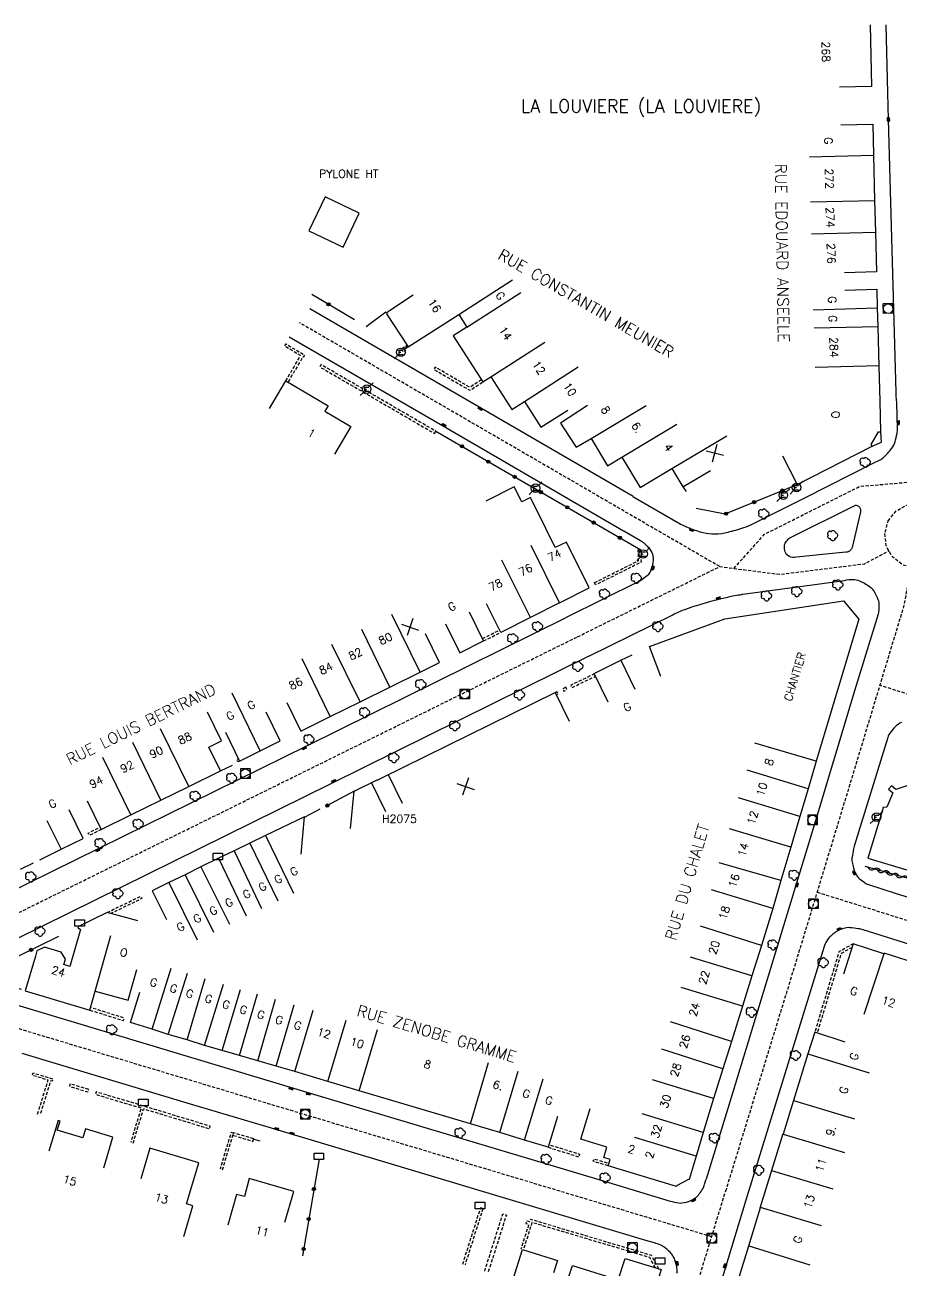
# Model space of a CAD drawing. Header units: millimetres. Extents: x 135999 to 137000, y 128000 to 129000.
# Drawn here: x 136367.3 to 136504.2, y 128805.5 to 129000 of the extents above; entities that cross this region are included whole.
import ezdxf
from ezdxf.enums import TextEntityAlignment as Align

# ---------------------------------------------------------------- set-up
doc = ezdxf.new("R2010")
doc.units = ezdxf.units.MM
doc.linetypes.add('DASHED', pattern=[0.75, 0.5, -0.25])
doc.layers.get('0').update_dxf_attribs({"linetype": 'CONTINUOUS'})
for name, color, linetype in [('W0001', 6, 'DASHED'), ('W0008', 7, 'CONTINUOUS'), ('W0100', 7, 'CONTINUOUS'), ('W0112', 1, 'DASHED'), ('W0300', 7, 'CONTINUOUS'), ('W0310', 3, 'CONTINUOUS'), ('W0322', 7, 'CONTINUOUS'), ('W0400', 7, 'CONTINUOUS'), ('W0420', 7, 'CONTINUOUS'), ('W0471', 7, 'CONTINUOUS'), ('W0473', 7, 'CONTINUOUS'), ('W0980', 7, 'CONTINUOUS'), ('W0984', 7, 'CONTINUOUS'), ('W0989', 7, 'CONTINUOUS'), ('W0991', 7, 'CONTINUOUS'), ('W1102', 7, 'CONTINUOUS'), ('W1471', 7, 'CONTINUOUS')]:
    doc.layers.add(name, color=color, linetype=linetype)
doc.styles.get("Standard").update_dxf_attribs({"font": 'romans.shx', "width": 0.85})

# ---------------------------------------------------------------- blocks, each defined once
blk = doc.blocks.new('T420')
for p, q in [((0.75, 0.75), (-0.75, 0.75)), ((-0.75, 0.75), (-0.75, -0.75)), ((0.75, 0.75), (0.75, -0.75)), ((0.75, -0.75), (-0.75, -0.75))]:
    blk.add_line(p, q)
blk.add_ellipse((0, 0), major_axis=(-0.53, 0.53), ratio=1, start_param=3.926991, end_param=10.210176)
blk = doc.blocks.new('T400')
for p, q in [((-0.15, 0.3), (0.15, 0.3)), ((-0.15, -0.25), (-0.15, 0.3)), ((-0.15, 0.15), (0.15, 0.15)), ((-0.15, 0), (0.15, 0)), ((0.15, 0.3), (0.15, -0.25)), ((-0.15, -0.15), (0.15, -0.15)), ((-0.15, -0.25), (-0.15, -0.3)), ((-0.15, -0.3), (0.15, -0.3)), ((0.15, -0.3), (0.15, -0.25))]:
    blk.add_line(p, q)
blk = doc.blocks.new('T300')
for p, q in [((-0.8, 0.51), (-0.86, 0.34)), ((-0.86, 0.34), (-0.86, 0.17)), ((-0.86, 0.17), (-0.74, 0.06)), ((-0.69, 0.63), (-0.8, 0.51)), ((-0.8, -0.06), (-0.74, 0.06)), ((-0.74, 0.06), (-0.69, 0.11)), ((-0.57, 0.69), (-0.69, 0.63)), ((-0.46, 0.69), (-0.57, 0.69)), ((-0.29, 0.63), (-0.46, 0.69)), ((-0.29, 0.63), (-0.17, 0.74)), ((-0.23, 0.57), (-0.29, 0.63)), ((-0.17, 0.74), (-0.06, 0.8)), ((-0.06, 0.8), (0.06, 0.8)), ((0.06, 0.8), (0.23, 0.74)), ((0.23, 0.74), (0.34, 0.63)), ((0.34, 0.63), (0.4, 0.51)), ((0.46, 0.46), (0.34, 0.46)), ((0.4, 0.51), (0.4, 0.46)), ((0.57, 0.4), (0.46, 0.46)), ((0.57, 0.4), (0.69, 0.29)), ((0.69, 0.29), (0.74, 0.17)), ((0.74, 0.06), (0.69, -0.17)), ((0.74, 0.17), (0.74, 0.06)), ((-0.8, -0.17), (-0.8, -0.06)), ((-0.8, -0.23), (-0.8, -0.17)), ((-0.74, -0.34), (-0.8, -0.23)), ((-0.69, -0.4), (-0.74, -0.34)), ((-0.51, -0.46), (-0.69, -0.4)), ((-0.4, -0.46), (-0.51, -0.46)), ((-0.4, -0.46), (-0.34, -0.46)), ((-0.34, -0.46), (-0.34, -0.4)), ((-0.34, -0.51), (-0.34, -0.46)), ((-0.29, -0.63), (-0.34, -0.51)), ((-0.17, -0.74), (-0.29, -0.63)), ((-0.06, -0.8), (-0.17, -0.74)), ((0.06, -0.8), (-0.06, -0.8)), ((0.17, -0.74), (0.06, -0.8)), ((0.23, -0.69), (0.17, -0.74)), ((0.29, -0.46), (0.23, -0.46)), ((0.29, -0.63), (0.23, -0.69)), ((0.46, -0.4), (0.29, -0.46)), ((0.34, -0.51), (0.29, -0.63)), ((0.34, -0.51), (0.34, -0.46)), ((0.57, -0.34), (0.46, -0.4)), ((0.63, -0.29), (0.57, -0.34)), ((0.69, -0.17), (0.63, -0.29))]:
    blk.add_line(p, q)
blk = doc.blocks.new('T471')
for p, q in [((-0.333334, 0.333334), (-0.333334, -0.333334)), ((-0.333334, 0.333334), (0.333334, 0.333334)), ((-0.333334, 0), (0, 0)), ((0.500001, 0.500001), (1.000002, 1.000002)), ((-0.500001, -0.500001), (-1.000002, -1.000002)), ((-0.333334, -0.333334), (0.333334, -0.333334))]:
    blk.add_line(p, q)
blk.add_ellipse((0, 0), major_axis=(0.471405, 0.471405), ratio=1, start_param=5.4977871438, end_param=11.780972451)
blk = doc.blocks.new('t991o')
at = {"color": 0, "linetype": 'Continuous'}
for p, q in [((-1, 1), (1, -1)), ((-1, -1), (1, 1))]:
    blk.add_line(p, q, dxfattribs=at)
blk = doc.blocks.new('t322o')
at = {"color": 0, "linetype": 'Continuous'}
for radius in [0.25, 0.15]:
    blk.add_circle((0, 0), radius, dxfattribs=at)
blk = doc.blocks.new('T1471')
at = {"color": 0, "linetype": 'Continuous', "flags": 128}
blk.add_lwpolyline([(-0.75, -0.5), (-0.75, 0.5), (0.75, 0.5), (0.75, -0.5), (-0.75, -0.5)], dxfattribs=at)
blk = doc.blocks.new('t310o')
at = {"color": 0, "linetype": 'Continuous'}
for centre, start, end in [((-0.5, 0.38), 216.8699, 323.1304), ((0.5, -0.37), 36.8699, 143.1303)]:
    blk.add_arc(centre, 0.625, start, end, dxfattribs=at)

msp = doc.modelspace()

# ---------------------------------------------------------------- linework, layer by layer
at = {"layer": 'W0001', "flags": 128}
for points in [[(136475.85, 128915.37), (136461.56, 128923.65), (136454.9, 128927.53), (136410.21, 128953.46)], [(136478.06, 128915.08), (136482.87, 128920.43), (136497.74, 128927.91), (136508.43, 128928.82)], [(136453.63, 128904.4), (136475.85, 128915.37), (136485.25, 128914.16), (136498.48, 128915.81), (136502.31, 128917.84)], [(136505.77, 128915.25), (136504.57, 128909.07), (136495.9, 128880.42), (136487.63, 128853.21), (136476.84, 128818.02)], [(136326.66, 128841.75), (136365.69, 128860.99), (136453.63, 128904.4)], [(136598.5, 128866.07), (136500.86, 128896.82)], [(136491.06, 128864.5), (136588.45, 128834.13)], [(136474.61, 128810.66), (136354.89, 128846.58), (136351.28, 128853.89)], [(136587.07, 128570.03), (136514.86, 128569.45), (136506.04, 128569.58), (136499.95, 128573.96), (136463.21, 128598.82), (136430.18, 128621.34), (136426.6, 128624.21), (136423.5, 128626.85), (136422.3, 128629.45), (136421.71, 128632.85), (136422.11, 128635.67), (136427.07, 128646.11), (136431.15, 128655.74), (136436.36, 128672.6), (136438.14, 128679.65), (136448.7, 128721.9), (136452.84, 128738.33), (136455.76, 128748.93), (136471.27, 128799.73), (136476.84, 128818.02)]]:
    msp.add_lwpolyline(points, dxfattribs=at)
msp.add_lwpolyline([(136502.2, 128922.5), (136503.43, 128924.06), (136505.17, 128925.02), (136507.15, 128925.25), (136509.06, 128924.7), (136510.62, 128923.47), (136511.58, 128921.73), (136511.81, 128919.76), (136511.26, 128917.84), (136510.03, 128916.29), (136508.29, 128915.32), (136506.31, 128915.09), (136504.4, 128915.64), (136502.84, 128916.88), (136501.88, 128918.61), (136501.65, 128920.59)], close=True, dxfattribs=at)
at = {"layer": 'W0008'}
msp.add_lwpolyline([(136503.41, 128942.61), (136502.21, 128985.24), (136502.14, 128989.41), (136501.87, 129000)], dxfattribs=at)
at = {"layer": 'W0008', "flags": 128}
for points in [[(136411.83, 128955.67), (136439.63, 128939.54), (136462.32, 128926.39), (136462.27, 128926.33), (136469.29, 128922.26, 0.037586), (136471.15, 128921.36, 0.034612), (136473.29, 128920.68, 0.063324), (136475.1, 128920.49, 0.055458), (136477.15, 128920.75, 0.021618), (136479.6, 128921.46, 0.035268), (136481.05, 128922.06), (136489.16, 128926.13), (136500.04, 128931.63, 0.035502), (136500.92, 128932.04, 0.055987), (136501.42, 128932.4, 0.048755), (136502.76, 128933.87, 0.087929), (136503.25, 128934.85, 0.029586), (136503.56, 128936.16, 0.050572), (136503.62, 128936.95), (136503.51, 128940.96), (136503.43, 128942.02), (136503.41, 128942.61)], [(136408.59, 128951.26), (136433.15, 128937.05), (136460.81, 128920.93), (136460.85, 128920.98), (136463.48, 128919.45, -0.057155), (136464.11, 128918.98, -0.036775), (136464.94, 128918.08, -0.12386), (136465.4, 128917.04, -0.099465), (136465.37, 128915.64, -0.058066), (136464.98, 128914.52, -0.102678), (136464.57, 128913.99, -0.023681), (136463.76, 128913.36, -0.038917), (136463.22, 128913.04), (136451.84, 128907.42)], [(136455.42, 128901.39), (136468.52, 128907.85, -0.025405), (136470.45, 128908.68, -0.017881), (136473.29, 128909.62, -0.011089), (136476.06, 128910.37, -0.014565), (136478.19, 128910.83, -0.00133), (136479.31, 128911.03, -0.010418), (136479.45, 128911.05), (136495.35, 128913.22, -0.066029), (136496.68, 128913.35, -0.086799), (136497.68, 128913.14, -0.060232), (136499.24, 128912.28, -0.097779), (136499.99, 128911.47, -0.056113), (136500.58, 128910.23, -0.08622), (136500.73, 128909.34, -0.019204), (136500.67, 128908.31, -0.052963), (136500.6, 128907.94), (136496.95, 128896.14), (136490.62, 128874.99), (136477.88, 128833.25), (136473.73, 128819.68)], [(136455.42, 128901.39), (136415.1, 128881.45), (136361.84, 128855.2, 0.038541)], [(136504.24, 128891.02, 0.078421), (136503.28, 128890.35, 0.044784), (136502.43, 128889.35, 0.08034), (136502.1, 128888.69), (136496.88, 128871.69, 0.025123), (136496.77, 128871.26, 0.008349), (136496.53, 128869.95, 0.072861), (136496.52, 128869.42, 0.037296), (136496.68, 128868.59)], [(136496.68, 128868.59, 0.071018), (136497.1, 128867.35, 0.104506), (136497.65, 128866.66, 0.023035), (136498.7, 128865.87, 0.072408), (136499.08, 128865.68), (136503.27, 128864.35), (136533.41, 128854.96)], [(136576.79, 128808.64), (136582.61, 128827.21, 0.052787), (136582.89, 128828.61, 0.057124), (136582.86, 128829.93, 0.113886), (136582.46, 128830.97, 0.082978), (136581.42, 128832.08, 0.027256), (136580.09, 128832.98, 0.059247), (136579.42, 128833.29), (136568.19, 128836.82), (136522.79, 128850.99), (136506.53, 128856.03), (136498.26, 128858.61, 0.034386), (136497.5, 128858.79, 0.02065), (136496.19, 128858.95, 0.093856), (136495.2, 128858.84, 0.071064), (136494.01, 128858.29, 0.078245), (136492.79, 128857.19, 0.095867), (136492.15, 128856), (136486.89, 128838.97), (136479.95, 128816.36)], [(136362.13, 128848.06), (136410.8, 128833.4), (136458.51, 128819.16), (136468.13, 128816.25, 0.031631), (136469.43, 128815.94, 0.082829), (136469.94, 128815.94, 0.049155), (136471.33, 128816.31, 0.085495), (136472.04, 128816.73, 0.044217), (136472.66, 128817.35, 0.040474), (136473.2, 128818.13, 0.042271), (136473.32, 128818.38, 0.016926), (136473.54, 128819.02), (136473.73, 128819.68)], [(136469.17, 128804.98, 0.076758), (136469.19, 128805.5, 0.039602), (136468.92, 128806.9, 0.073263), (136468.6, 128807.6, 0.056738), (136468.09, 128808.24, 0.036423), (136467.13, 128809.07, 0.057563), (136466.65, 128809.34, 0.029565), (136465.64, 128809.7), (136464.32, 128810.09), (136405.83, 128827.61), (136393.16, 128831.38), (136366.89, 128839.31)], [(136479.95, 128816.36), (136476.67, 128805.53), (136460.12, 128751.23, 0.024343), (136459.18, 128748.1, 0.061651), (136459.11, 128747.27, 0.033874), (136459.29, 128745.45, 0.076827), (136459.55, 128744.69, 0.036438), (136459.98, 128743.98, 0.039755), (136460.47, 128743.41, 0.035893), (136461.07, 128742.88, 0.018802), (136462.33, 128742, 0.048557), (136462.71, 128741.81, 0.014949), (136464, 128741.34), (136504.99, 128727.92), (136537.21, 128717.33), (136544.88, 128714.83, 0.048909), (136545.82, 128714.63, 0.108202), (136546.26, 128714.67, 0.047428), (136546.81, 128714.91, 0.055546), (136547.24, 128715.2, 0.094082), (136547.44, 128715.47, 0.041762), (136547.73, 128716.16), (136554.33, 128737.14), (136576.79, 128808.64)]]:
    msp.add_lwpolyline(points, format="xyb", dxfattribs=at)
for points in [[(136499.67, 128934.16), (136501.14, 128934.8), (136501.03, 128936.44)], [(136325.18, 128844.91), (136341.75, 128853.1), (136378.99, 128871.41), (136411.34, 128887.37), (136451.84, 128907.42)], [(136404.07, 128825.6), (136402.95, 128825.93)]]:
    msp.add_lwpolyline(points, dxfattribs=at)
msp.add_lwpolyline([(136487.83, 128916.83, -0.174087), (136486.7, 128916.95, -0.208722), (136486.08, 128917.67, -0.080173), (136485.96, 128918.49, -0.125037), (136486.1, 128919.01, -0.043691), (136486.55, 128919.65, -0.103831), (136486.81, 128919.86), (136496.84, 128924.88, -0.188477), (136497.31, 128924.93, -0.186552), (136497.69, 128924.64, -0.089732), (136497.84, 128924.25, -0.107003), (136497.83, 128923.9), (136496.53, 128918.36, -0.093917), (136496.43, 128918.13, -0.050587), (136496.13, 128917.78, -0.11785), (136495.93, 128917.67, -0.075654), (136495.58, 128917.62), (136492.41, 128917.3)], format="xyb", close=True, dxfattribs=at)
at = {"layer": 'W0100'}
for points in [[(136499.37, 129000), (136499.57, 128990.37), (136494.57, 128990.27)], [(136494.77, 128984.37), (136499.77, 128984.49), (136499.89, 128979.65), (136500.05, 128972.59), (136500.17, 128967.6), (136500.36, 128961.4), (136495.37, 128961.25)], [(136495.4, 128958.58), (136500.4, 128958.72), (136500.48, 128955.78), (136500.56, 128952.83), (136500.72, 128946.68), (136500.86, 128941.24)]]:
    msp.add_lwpolyline(points, dxfattribs=at)
at = {"layer": 'W0100', "flags": 128}
for points in [[(136427.98, 128957.78), (136423.81, 128955.02), (136423.88, 128954.91), (136423.78, 128954.85), (136427.18, 128949.7), (136435.08, 128954.77), (136436.35, 128952.79), (136434.22, 128951.42), (136438.85, 128944.22), (136440.1, 128945.03), (136443.39, 128939.91), (136445.33, 128941.16), (136447.92, 128937.13), (136452.13, 128939.83)], [(136405.52, 128940.08), (136408.06, 128944.39), (136410.97, 128942.68), (136414.68, 128940.51), (136414.16, 128939.63), (136418.21, 128937.25), (136415.67, 128932.94)], [(136455.18, 128940.52), (136450.98, 128937.8), (136452.24, 128935.86), (136453.43, 128934.02), (136455.76, 128935.4), (136458.31, 128931.12), (136460.58, 128932.49), (136463.41, 128927.73), (136468.39, 128930.69), (136470.11, 128927.82), (136474.4, 128930.38)], [(136485.69, 128932.66), (136487.96, 128928.2), (136499.67, 128934.16), (136499.52, 128934.46), (136500.69, 128936.43), (136501.03, 128936.44), (136500.91, 128941.26)], [(136450.83, 128909.71), (136455.48, 128912.03), (136451.93, 128919.21), (136450.16, 128918.34), (136448.68, 128921.33), (136446.28, 128926.16), (136444.92, 128925.48), (136443.76, 128927.81), (136439.29, 128925.59)], [(136450.83, 128909.71), (136446.31, 128907.41), (136441.64, 128905.08), (136439.41, 128909.55)], [(136466.63, 128898.2), (136464.9, 128902.89), (136476.63, 128907.22), (136495.17, 128910.02), (136497.6, 128907.17), (136490.94, 128884.95), (136489.68, 128880.63), (136488.35, 128876.31), (136486.95, 128871.52), (136485.4, 128866.34), (136484.15, 128861.93), (136482.36, 128856.15), (136480.86, 128851.42), (136479.41, 128846.68), (136477.71, 128841.16), (136476.33, 128836.91), (136474.9, 128832.25), (136473.28, 128826.94), (136472.16, 128823.24), (136471.07, 128819.63)], [(136433.03, 128906.41), (136435.24, 128901.92), (136438.95, 128903.75), (136436.75, 128908.24)], [(136408.2, 128894.16), (136410.43, 128889.68), (136415, 128891.95), (136419.66, 128894.23), (136424.32, 128896.54), (136429.04, 128898.9), (136432.06, 128900.37), (136429.86, 128904.86)], [(136458.45, 128894.21), (136456.25, 128898.69), (136460.39, 128900.73), (136462.6, 128896.24)], [(136418.19, 128874.44), (136418.73, 128880.27), (136422.33, 128882.04), (136422.35, 128881.98), (136423.17, 128882.41), (136423.15, 128882.44), (136450.14, 128895.69), (136452.34, 128891.2)], [(136377.03, 128878.79), (136379.23, 128874.3), (136383.86, 128876.58), (136388.55, 128878.9), (136392.9, 128881.03), (136397.84, 128883.47), (136396.03, 128887.14), (136398.03, 128888.13), (136395.82, 128892.62)], [(136398.61, 128889.49), (136400.8, 128884.99), (136404.07, 128886.59), (136407.2, 128888.14), (136404.99, 128892.62)], [(136505.57, 128881.25), (136503.37, 128880.52), (136502.71, 128881.13), (136502.23, 128880.61), (136502.89, 128880), (136501.99, 128877.76), (136501.32, 128877.71), (136501.35, 128877.46), (136499, 128869.83), (136510.83, 128866.25)], [(136370.74, 128875.69), (136372.95, 128871.2), (136376.42, 128872.91), (136374.21, 128877.39)], [(136410.44, 128870.46), (136410.98, 128876.25), (136404.91, 128873.36), (136402.43, 128872.16), (136399.99, 128870.98), (136397.52, 128869.82), (136394.77, 128868.46), (136392.32, 128867.22), (136389.79, 128866), (136387.18, 128864.69), (136389.42, 128860.22)], [(136384.96, 128860), (136380.14, 128861.33), (136375.55, 128859.08), (136375.62, 128858.93), (136375.98, 128858.68), (136374.29, 128852.91), (136373.39, 128853.18), (136373.64, 128854.04), (136372.98, 128855.15), (136370.35, 128855.91), (136369.18, 128855.35), (136368.93, 128854.49), (136367.34, 128849.1), (136377.45, 128846.08), (136378.29, 128849.04), (136383.44, 128847.61), (136384.78, 128852.42)], [(136537.33, 128838.48), (136538.85, 128843.25), (136528.66, 128846.49), (136523.19, 128848.21), (136517.93, 128849.84), (136512.71, 128851.46), (136507.45, 128853.11), (136501.53, 128854.99), (136501.5, 128854.88), (136501.34, 128854.93), (136496.72, 128856.44), (136495.17, 128851.69)], [(136450.5, 128829.43), (136449.03, 128824.65), (136445.37, 128825.77), (136441.48, 128826.94), (136436.89, 128828.3), (136419.52, 128833.48), (136414.65, 128834.93), (136409.45, 128836.48), (136406.57, 128837.31), (136403.67, 128838.17), (136400.82, 128839), (136398.09, 128839.75), (136395.38, 128840.57), (136392.64, 128841.42), (136389.7, 128842.29), (136387.17, 128843.09), (136383.79, 128844.12), (136385.24, 128848.9)], [(136495.46, 128841.09), (136490.7, 128842.61), (136489.63, 128839.25), (136487.37, 128831.97), (136485.78, 128826.71), (136485.7, 128826.73), (136483.94, 128821.03), (136482.16, 128815.28)], [(136471.07, 128819.63), (136471.06, 128819.59), (136470.96, 128819.62), (136469.12, 128818.61), (136469.09, 128818.51), (136458.43, 128821.74), (136458.74, 128822.75), (136457.73, 128823.05), (136458.22, 128824.67), (136454.15, 128825.91), (136455.6, 128830.69)], [(136379.62, 128821.45), (136381.03, 128826.24), (136376.74, 128827.51), (136376.32, 128826.11), (136372.35, 128827.34), (136372.78, 128828.73), (136372.49, 128828.82), (136371.01, 128824.05)], [(136392.1, 128810.72), (136393.52, 128815.51), (136392.53, 128815.8), (136394.45, 128822.23), (136386.83, 128824.5), (136385.41, 128819.71)], [(136407.9, 128812.93), (136409.32, 128817.73), (136402.33, 128819.79), (136401.6, 128816.94), (136400.36, 128817.28), (136399.02, 128812.46)], [(136478.71, 128803.67), (136480.41, 128809.26), (136482.25, 128815.21), (136482.15, 128815.25), (136482.16, 128815.28)], [(136443.53, 128803.9), (136445.05, 128808.67), (136450.49, 128806.94), (136449.88, 128805.03)], [(136452.23, 128804.28), (136452.83, 128806.19), (136459.98, 128803.91), (136461.06, 128807.29), (136466.7, 128805.53), (136465.66, 128802.11)]]:
    msp.add_lwpolyline(points, dxfattribs=at)
at = {"layer": 'W0112', "flags": 128}
for points in [[(136408.06, 128944.39), (136410.37, 128948.33), (136407.88, 128949.8), (136408.09, 128950.15), (136410.99, 128948.43), (136410.79, 128948.08), (136410.72, 128948.13), (136408.4, 128944.19)], [(136427.18, 128949.7), (136426.57, 128949.28), (136426.77, 128949.17), (136426.6, 128948.88), (136426.09, 128949.17), (136426.13, 128949.25), (136426.08, 128949.35), (136427, 128949.98)], [(136438.63, 128944.56), (136436.81, 128943.38), (136431.38, 128946.54), (136431.18, 128946.19), (136436.82, 128942.91), (136438.85, 128944.22)], [(136438.78, 128904.11), (136441.46, 128905.44)], [(136438.95, 128903.75), (136441.64, 128905.08)], [(136456.3, 128898.6), (136452.6, 128896.85), (136452.78, 128896.49), (136456.47, 128898.24)], [(136450.14, 128895.69), (136450.41, 128895.83), (136450.59, 128895.47), (136450.31, 128895.33)], [(136400.8, 128884.99), (136400.56, 128884.87), (136400.38, 128885.23), (136400.63, 128885.35)], [(136379.23, 128874.3), (136377.36, 128873.37), (136377.18, 128873.73), (136379.05, 128874.66)], [(136380.14, 128861.33), (136385.39, 128863.86), (136385.57, 128863.5), (136380.73, 128861.17)], [(136496.72, 128856.44), (136494.53, 128855.22), (136494.47, 128855.13), (136490.7, 128842.61)], [(136496.54, 128855.88), (136494.83, 128854.93), (136491.08, 128842.49)], [(136377.45, 128846.08), (136382.7, 128844.44), (136382.82, 128844.82), (136377.56, 128846.47)], [(136369.28, 128829.81), (136370.93, 128835.14), (136368.45, 128835.88), (136368.57, 128836.26), (136371.65, 128835.34), (136371.54, 128834.96), (136371.31, 128835.03), (136369.66, 128829.69)], [(136384.21, 128825.29), (136385.83, 128830.67), (136396.14, 128827.54), (136396.26, 128827.93), (136385.75, 128831.11), (136378.42, 128833.3), (136378.3, 128832.92), (136385.45, 128830.79), (136383.83, 128825.4)], [(136398.17, 128821.12), (136399.88, 128826.85), (136399.5, 128826.97), (136397.79, 128821.24)], [(136449.03, 128824.65), (136453.89, 128823.14), (136454.01, 128823.52), (136449.15, 128825.03)], [(136458.43, 128821.74), (136456.09, 128822.47), (136456.21, 128822.85), (136458.55, 128822.13)], [(136435.7, 128806.39), (136438.52, 128815.24), (136438.88, 128815.14), (136436.06, 128806.28)], [(136439.13, 128805.3), (136441.97, 128814.23), (136442.52, 128814.06), (136439.68, 128805.13)], [(136466.36, 128805.64), (136465.19, 128807.75), (136446.26, 128813.38), (136446.14, 128812.99), (136445.67, 128813.13), (136445.56, 128812.75), (136446.02, 128812.61), (136444.79, 128808.75)], [(136465.8, 128805.81), (136464.92, 128807.42), (136446.52, 128812.89), (136445.17, 128808.63)]]:
    msp.add_lwpolyline(points, dxfattribs=at)
for points in [[(136431.28, 128936.18), (136431.48, 128936.53), (136413.58, 128946.92), (136413.38, 128946.57)], [(136456.3, 128912.87), (136463.16, 128916.29), (136463.13, 128917.97), (136463.53, 128917.98), (136463.56, 128916.04), (136456.47, 128912.51)], [(136451.79, 128896.51), (136451.29, 128896.25), (136451.48, 128895.9), (136451.97, 128896.15)], [(136377.26, 128833.67), (136374.36, 128834.55), (136374.24, 128834.17), (136377.14, 128833.29)], [(136403.04, 128825.95), (136399.91, 128826.91), (136399.8, 128826.53), (136402.92, 128825.57)]]:
    msp.add_lwpolyline(points, close=True, dxfattribs=at)
at = {"layer": 'W0310', "flags": 128}
msp.add_lwpolyline([(136507.24, 128866.1), (136498.6, 128868.5)], dxfattribs=at)
at = {"layer": 'W0322', "flags": 128}
for points in [[(136418.81, 128953.94), (136412.15, 128957.87)], [(136423.67, 128955.11), (136420.63, 128952.83)], [(136431.48, 128936.53), (136463.53, 128917.98)], [(136472.2, 128924.5), (136476.73, 128923.59), (136487.96, 128928.2)], [(136470.67, 128927.09), (136470.19, 128927.78)], [(136460.39, 128900.73), (136462.18, 128901.57)], [(136397.84, 128883.47), (136399.72, 128884.36)], [(136418.73, 128880.27), (136414.36, 128877.93)], [(136413.4, 128877.45), (136411.02, 128876.23)], [(136369.62, 128869.57), (136372.95, 128871.2)], [(136366.62, 128868.08), (136368.64, 128869.08)], [(136372.52, 128857.59), (136362.87, 128852.84), (136362.83, 128852.73), (136363.33, 128850.5), (136363.4, 128850.38), (136366.72, 128849.33)], [(136413.25, 128822.8), (136410.65, 128807.71)]]:
    msp.add_lwpolyline(points, dxfattribs=at)
at = {"layer": 'W0473', "flags": 128}
msp.add_lwpolyline([(136411.65, 128967.82), (136417.01, 128965.28), (136419.54, 128970.61), (136414.19, 128973.16)], close=True, dxfattribs=at)
at = {"layer": 'W1102'}
for p, q in [((136489.9, 128979.4), (136499.89, 128979.65)), ((136490.05, 128972.37), (136500.05, 128972.59)), ((136490.18, 128967.35), (136500.17, 128967.6)), ((136490.48, 128955.5), (136500.48, 128955.78))]:
    msp.add_line(p, q, dxfattribs=at)
at = {"layer": 'W1102', "flags": 128}
for points in [[(136435.08, 128954.77), (136443.49, 128960.18)], [(136436.35, 128952.79), (136444.76, 128958.2)], [(136500.61, 128952.85), (136490.61, 128952.61)], [(136440.1, 128945.03), (136448.51, 128950.44)], [(136445.33, 128941.16), (136453.74, 128946.57)], [(136500.76, 128946.71), (136490.77, 128946.47)], [(136455.76, 128935.4), (136464.35, 128940.52)], [(136460.58, 128932.49), (136469.17, 128937.6)], [(136468.39, 128930.69), (136476.99, 128935.81)], [(136450.83, 128909.71), (136446.39, 128918.67)], [(136446.31, 128907.41), (136441.83, 128916.35)], [(136429.04, 128898.9), (136424.65, 128907.88)], [(136424.32, 128896.54), (136419.93, 128905.53)], [(136419.66, 128894.23), (136415.27, 128903.22)], [(136415, 128891.95), (136410.61, 128900.94)], [(136404.07, 128886.59), (136399.68, 128895.57)], [(136392.9, 128881.03), (136388.49, 128890)], [(136388.55, 128878.9), (136384.15, 128887.88)], [(136490.94, 128884.95), (136481.35, 128887.77)], [(136383.86, 128876.58), (136379.45, 128885.55)], [(136489.68, 128880.63), (136480.12, 128883.56)], [(136421.43, 128881.6), (136423.63, 128877.11)], [(136424.05, 128882.88), (136426.25, 128878.4)], [(136488.35, 128876.31), (136478.79, 128879.24)], [(136486.95, 128871.52), (136477.37, 128874.39)], [(136402.43, 128872.16), (136406.8, 128863.16)], [(136404.91, 128873.36), (136409.25, 128864.35)], [(136397.52, 128869.82), (136401.84, 128860.81)], [(136399.99, 128870.98), (136404.28, 128861.94)], [(136394.77, 128868.46), (136399.24, 128859.52)], [(136485.4, 128866.34), (136475.78, 128869.07)], [(136389.79, 128866), (136394.21, 128857.03)], [(136392.32, 128867.22), (136396.76, 128858.26)], [(136484.15, 128861.93), (136474.59, 128864.89)], [(136482.36, 128856.15), (136472.83, 128859.17)], [(136378.29, 128849.04), (136380.71, 128857.72)], [(136480.86, 128851.42), (136471.31, 128854.36)], [(136501.5, 128854.88), (136498.39, 128845.37)], [(136387.17, 128843.09), (136390.17, 128852.63)], [(136389.7, 128842.29), (136392.7, 128851.83)], [(136392.64, 128841.42), (136395.48, 128851.01)], [(136395.38, 128840.57), (136398.34, 128850.13)], [(136398.09, 128839.75), (136401, 128849.32)], [(136400.82, 128839), (136403.62, 128848.6)], [(136479.41, 128846.68), (136469.85, 128849.63)], [(136403.67, 128838.17), (136406.47, 128847.77)], [(136406.57, 128837.31), (136409.34, 128846.92)], [(136409.45, 128836.48), (136412.31, 128846.07)], [(136414.65, 128834.93), (136417.5, 128844.52)], [(136419.52, 128833.48), (136422.37, 128843.07)], [(136477.71, 128841.16), (136468.19, 128844.24)], [(136476.33, 128836.91), (136466.82, 128839.99)], [(136489.63, 128839.25), (136499.18, 128836.28)], [(136436.89, 128828.3), (136439.73, 128837.89)], [(136441.48, 128826.94), (136444.35, 128836.52)], [(136445.37, 128825.77), (136448.25, 128835.35)], [(136474.9, 128832.25), (136465.34, 128835.18)], [(136487.37, 128831.97), (136496.94, 128829.08)], [(136473.28, 128826.94), (136463.72, 128829.85)], [(136472.16, 128823.24), (136462.59, 128826.16)], [(136485.78, 128826.71), (136495.36, 128823.82)], [(136483.94, 128821.03), (136493.51, 128818.14)], [(136482.16, 128815.28), (136491.73, 128812.4)], [(136480.41, 128809.26), (136489.96, 128806.29)]]:
    msp.add_lwpolyline(points, dxfattribs=at)

# ---------------------------------------------------------------- block references
at = {"layer": 'W0300'}
for p in [(136498.63, 128931.63), (136482.77, 128923.57), (136493.53, 128920.19), (136462.86, 128913.53), (136494.33, 128912.5), (136457.9, 128911.07), (136483.19, 128910.77), (136487.93, 128911.46), (136447.43, 128905.97), (136466.23, 128905.99), (136443.56, 128904.08), (136453.71, 128899.76), (136429.18, 128896.93), (136444.59, 128895.32), (136420.41, 128892.54), (136434.5, 128890.49), (136411.71, 128888.33), (136424.97, 128885.5), (136399.63, 128882.29), (136393.94, 128879.47), (136385.04, 128875.13), (136379.08, 128872.07), (136487.5, 128867.15), (136368.24, 128866.87), (136381.85, 128864.26), (136369.69, 128858.37), (136484.21, 128856.24), (136492.06, 128853.47), (136480.84, 128845.73), (136380.9, 128842.99), (136487.74, 128838.99), (136435.32, 128826.86), (136475.08, 128826.07), (136448.79, 128822.77), (136481.98, 128821.04), (136458, 128819.85)]:
    msp.add_blockref('T300', p, dxfattribs=at)
at = {"layer": 'W0310', "rotation": 164.4728482697266}
for p in [(136500.01, 128868.11), (136501.46, 128867.71), (136502.9, 128867.31), (136504.35, 128866.9)]:
    msp.add_blockref('t310o', p, dxfattribs=at)
at = {"layer": 'W0322'}
for p, rotation in [((136414.72, 128956.35), 149.4602772590278), ((136435.59, 128934.15), 329.9371776974459), ((136439.7, 128931.77), 329.9371776974459), ((136443.81, 128929.39), 329.9371776974459), ((136447.92, 128927.01), 329.9371776974459), ((136485.63, 128927.25), 22.32496154143353), ((136452.04, 128924.63), 329.9371776974459), ((136481.24, 128925.45), 22.32496154143353), ((136456.15, 128922.25), 329.9371776974459), ((136476.85, 128923.64), 22.32496154143353), ((136460.26, 128919.87), 329.9371776974459), ((136414.54, 128878.03), 208.1512835383912), ((136368.26, 128855.49), 206.1858197779352), ((136412.45, 128818.12), 260.22935628689), ((136411.64, 128813.44), 260.22935628689), ((136410.84, 128808.76), 260.22935628689)]:
    msp.add_blockref('t322o', p, dxfattribs=dict(at, rotation=rotation))
at = {"layer": 'W0400'}
for p, rotation in [((136502.21, 128985.24), 0.9667977066162972), ((136438.45, 128940.05), 59.86923650007596), ((136503.75, 128937.87), 1.633129946327365), ((136432.76, 128937.45), 59.95637974564698), ((136471.48, 128921.08), 249.9258430083558), ((136465.38, 128915.15), 162.2916136410021), ((136475.66, 128910.42), 104.2741146297908), ((136410.94, 128887.01), 116.2561917187727), ((136415.53, 128881.83), 296.2703353023715), ((136378.68, 128871.09), 116.177206041615), ((136496.87, 128867.51), 203.6886648568425), ((136487.91, 128865.6), 163.0143216669113), ((136494.52, 128858.73), 294.874962927204), ((136408.89, 128833.81), 73.23618499948398), ((136411.59, 128833), 253.3861462986396), ((136406.62, 128827.53), 73.32856267153774), ((136409.06, 128826.8), 73.32856267153774), ((136471.79, 128816.39), 120.9659167769657), ((136469.17, 128806.5), 12.70589292762082), ((136476.69, 128806.1), 163.0218266854099)]:
    msp.add_blockref('T400', p, dxfattribs=dict(at, rotation=rotation))
at = {"layer": 'W0420', "rotation": 271.6902387511772}
msp.add_blockref('T420', (136502.17, 128955.67), dxfattribs=at)
at = {"layer": 'W0420'}
for p in [(136436.02, 128895.44), (136401.74, 128883), (136490.35, 128875.77), (136490.48, 128862.68), (136411.08, 128829.79), (136462.19, 128808.95), (136474.6, 128810.41)]:
    msp.add_blockref('T420', p, dxfattribs=at)
at = {"layer": 'W0471'}
for p in [(136426.03, 128948.85), (136420.69, 128943.09), (136447.07, 128927.61), (136487.84, 128927.71), (136485.8, 128926.54), (136463.91, 128917.34), (136500.36, 128876.21)]:
    msp.add_blockref('T471', p, dxfattribs=at)
at = {"layer": 'W0991'}
for p, rotation in [((136475.09, 128933.11), 30.78198695548718), ((136427.46, 128905.92), 296.0258895974207), ((136436.14, 128881.02), 296.1466167043587)]:
    msp.add_blockref('t991o', p, dxfattribs=dict(at, rotation=rotation))
at = {"layer": 'W1471'}
for p in [(136397.44, 128870.07), (136375.86, 128859.69), (136385.79, 128831.64), (136413.22, 128823.25), (136438.41, 128815.55), (136466.52, 128806.87)]:
    msp.add_blockref('T1471', p, dxfattribs=at)

# ---------------------------------------------------------------- texts
at = {"layer": 'W0980'}
msp.add_text('LA LOUVIERE (LA LOUVIERE)', height=2, dxfattribs=at).set_placement((136463.55, 128987.19), align=Align.MIDDLE)
at = {"layer": 'W0984'}
for s, p in [('PYLONE HT', (136417.89, 128976.74)), ('H2075', (136425.82, 128875.96))]:
    msp.add_text(s, height=1.25, dxfattribs=at).set_placement(p, align=Align.MIDDLE)
msp.add_text('CHANTIER', height=1.25, rotation=73.3078, dxfattribs=at).set_placement((136487.6, 128898.16), align=Align.MIDDLE)
at = {"layer": 'W0989'}
for s, rotation, p in [('RUE EDOUARD ANSEELE', 271, (136485.63, 128964.37)), ('RUE CONSTANTIN MEUNIER', 329.8751, (136454.98, 128956.5)), ('RUE LOUIS BERTRAND', 26.1225, (136385.43, 128890.73)), ('RUE DU CHALET', 73.6697, (136470.77, 128866.07)), ('RUE ZENOBE GRAMME', 343.3836, (136431.63, 128842.39))]:
    msp.add_text(s, height=1.75, rotation=rotation, dxfattribs=at).set_placement(p, align=Align.MIDDLE)
at = {"layer": 'W0991'}
for s, rotation, p in [('268', 271.1767, (136492.45, 128995.8)), ('G', 271.3339, (136492.83, 128981.9)), ('272', 271.4684, (136492.97, 128975.97)), ('274', 271.4684, (136493.11, 128969.92)), ('276', 271.4684, (136493.27, 128964.29)), ('G', 303.4616, (136441.58, 128957.68)), ('G', 271.5707, (136493.44, 128957.05)), ('16', 303.4616, (136431.32, 128956.13)), ('G', 271.5707, (136493.52, 128954.1)), ('14', 303.4616, (136442.37, 128951.83)), ('284', 271.4293, (136493.69, 128949.61)), ('12', 303.4616, (136447.59, 128946.45)), ('10', 303.4616, (136452.45, 128943.06)), ('8', 303.4616, (136458.04, 128939.82)), ('O', 271.4293, (136493.96, 128939.1)), ('1', 329.6842, (136412.1, 128936.2)), ('6.', 303.4616, (136462.95, 128937.1)), ('4', 303.4616, (136467.87, 128933.97)), ('74', 26.501, (136450.04, 128917.14)), ('76', 26.6886, (136445.52, 128914.85)), ('78', 26.6184, (136440.84, 128912.5)), ('G', 26.1685, (136434.01, 128909.12)), ('80', 26.2489, (136423.63, 128904.11)), ('82', 26.2489, (136418.92, 128901.73)), ('84', 26.2489, (136414.33, 128899.47)), ('86', 26.2489, (136409.61, 128897.09)), ('G', 26.1639, (136402.66, 128893.73)), ('G', 26.1549, (136461.41, 128893.43)), ('G', 26.1639, (136399.36, 128892.08)), ('88', 26.2278, (136392.28, 128888.55)), ('90', 26.2278, (136387.82, 128886.38)), ('8', 73.0532, (136483.6, 128884.84)), ('92', 26.2278, (136383.27, 128884.11)), ('94', 26.2278, (136378.45, 128881.72)), ('10', 73.0532, (136482.43, 128880.58)), ('G', 26.1927, (136371.59, 128878.33)), ('12', 73.0532, (136481.01, 128876.16)), ('14', 73.0532, (136479.51, 128871.15)), ('G', 26.2381, (136409.33, 128867.75)), ('G', 26.2381, (136404.41, 128865.36)), ('G', 26.2381, (136406.85, 128866.54)), ('16', 73.0532, (136478.09, 128866.3)), ('G', 26.2381, (136401.94, 128864.21)), ('G', 26.2381, (136396.74, 128861.62)), ('G', 26.2381, (136399.18, 128862.87)), ('18', 73.0532, (136476.58, 128861.29)), ('G', 26.2381, (136394.21, 128860.39)), ('G', 26.2381, (136391.6, 128859.08)), ('20', 73.0532, (136474.99, 128855.87)), ('O', 344.4336, (136382.74, 128855.07)), ('24', 343.4026, (136372.54, 128852.11)), ('G', 343.3836, (136387.41, 128850.39)), ('22', 73.0532, (136473.41, 128851.19)), ('G', 343.3836, (136390.52, 128849.45)), ('G', 343.3836, (136393.04, 128848.65)), ('G', 343.3836, (136396, 128847.83)), ('G', 341.882, (136496.83, 128849.04)), ('G', 343.3836, (136398.73, 128846.93)), ('G', 343.3836, (136401.44, 128846.13)), ('24', 73.0532, (136471.9, 128846.18)), ('12', 341.882, (136502.24, 128847.38)), ('G', 343.3836, (136404.17, 128845.36)), ('G', 343.3836, (136407.02, 128844.53)), ('G', 343.3836, (136409.92, 128843.67)), ('12', 343.3836, (136414.02, 128842.47)), ('10', 343.3836, (136419.2, 128840.94)), ('26', 73.0532, (136470.4, 128841.17)), ('G', 72.3513, (136496.84, 128838.82)), ('8', 343.3836, (136430.2, 128837.6)), ('28', 73.0532, (136468.98, 128836.74)), ('6.', 343.3836, (136441.21, 128834.33)), ('G', 343.3836, (136445.63, 128833.02)), ('30', 73.0532, (136467.39, 128831.82)), ('G', 72.3513, (136495.24, 128833.56)), ('G', 343.3836, (136449.18, 128831.94)), ('32', 73.0532, (136465.97, 128827.14)), ('9.', 72.3513, (136493.24, 128827.23)), ('2', 343.0532, (136462.07, 128824.33)), ('2', 73.0532, (136464.91, 128823.46)), ('11', 72.3513, (136491.68, 128821.87)), ('15', 342.8876, (136374.31, 128819.47)), ('13', 343.4207, (136388.64, 128816.66)), ('13', 72.3513, (136489.83, 128816.17)), ('11', 344.4428, (136404.36, 128811.5)), ('G', 72.8403, (136488.04, 128810.22))]:
    msp.add_text(s, height=1.25, rotation=rotation, dxfattribs=at).set_placement(p, align=Align.MIDDLE)

doc.saveas('drawing.dxf')
